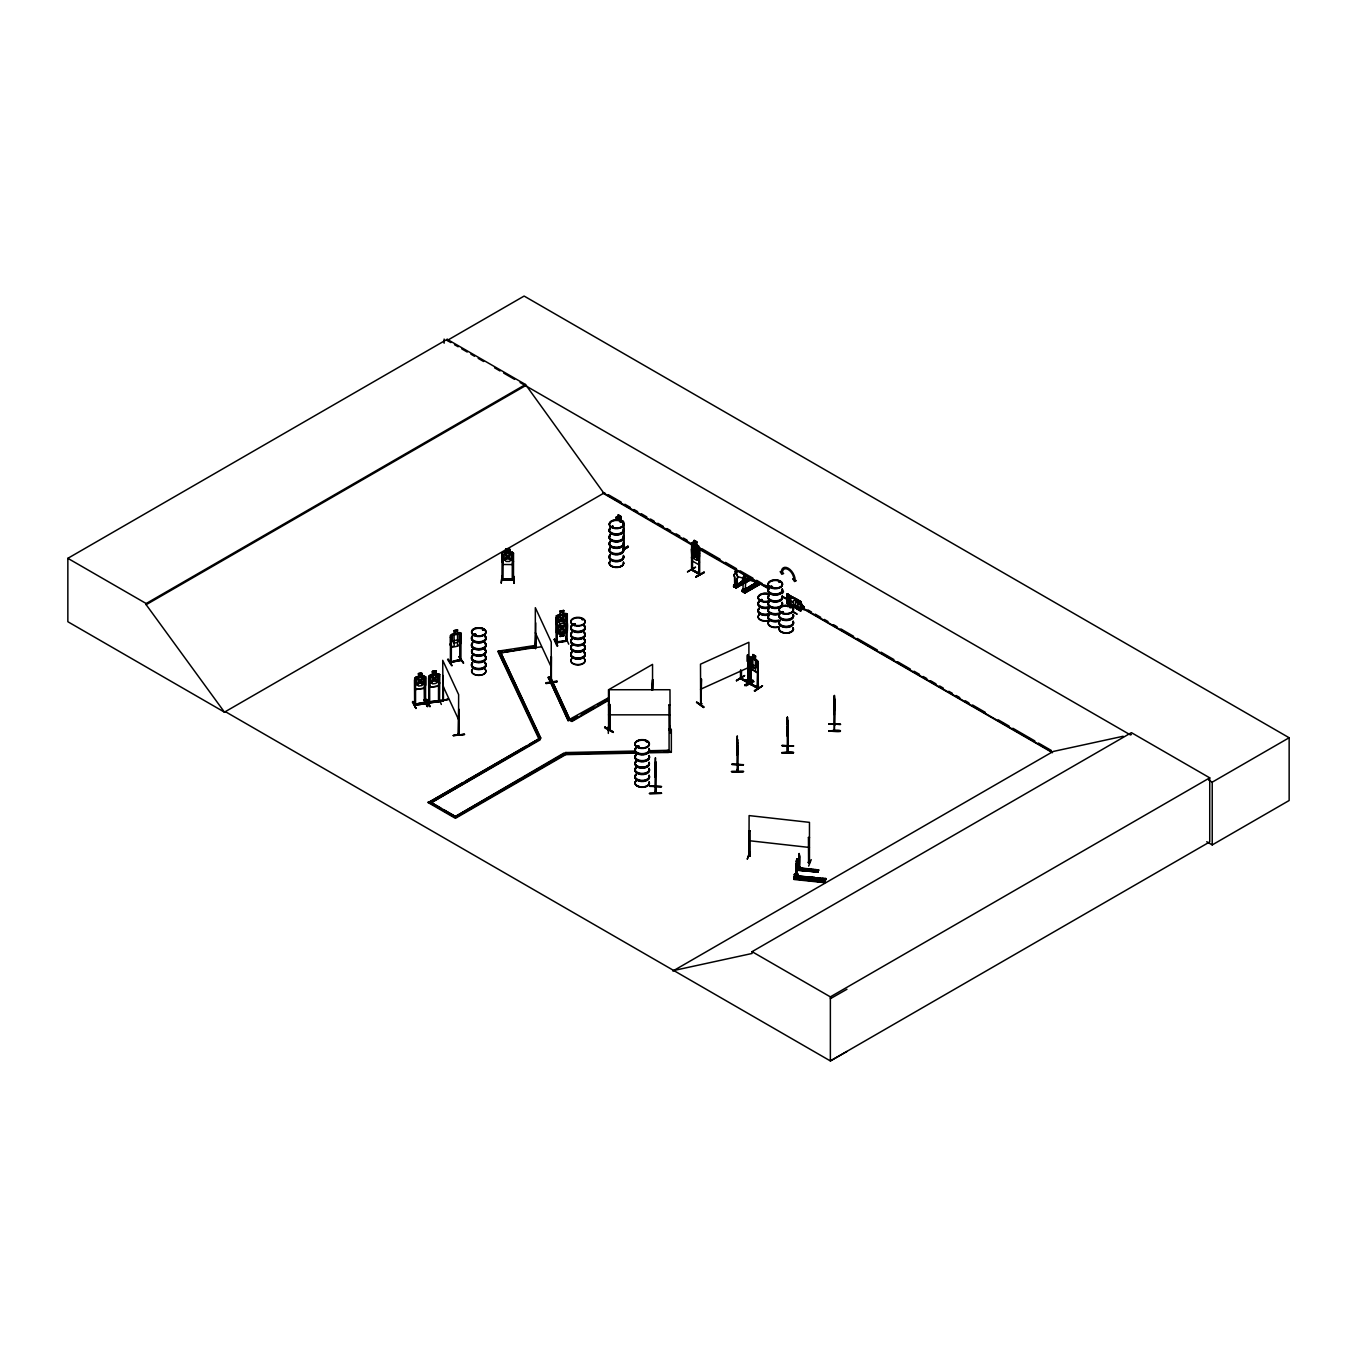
<?xml version="1.0" encoding="UTF-8"?>
<svg xmlns="http://www.w3.org/2000/svg" width="1357" height="1357" viewBox="0 0 1357 1357"><rect width="100%" height="100%" fill="white"/><g stroke="black" fill="none" stroke-linecap="round" stroke-linejoin="round"><path stroke-width="1.5" d="M655.261 772.642L655.414 771.319M655.278 770.047L655.719 767.502L655.702 793.268C656.5 773.575 654.753 798.713 655.329 791.623M737.258 750.777L737.207 749.064M737.258 748.199L737.292 745.943M787.365 732.017L787.314 730.303M795.083 873.942L798.204 874.264L795.524 874.773M797.679 868.955L797.882 866.445L800.206 866.869L797.679 867.123L797.475 870.074M649.732 793.574C685.794 792.793 625.068 793.828 661.266 793.319M655.363 768.028L655.21 776.899L655.363 763.007M731.728 771.709C767.689 771.166 707.353 771.455 743.246 771.777M737.479 739.718L737.462 740.176M781.836 752.948C792.895 749.675 801.597 754.56 781.836 752.592M787.433 726.08L787.433 736.274L787.823 726.877L787.348 729.218M787.365 719.464L787.518 720.194M787.518 730.694L787.586 727.403M793.37 753.05L781.836 752.626M828.788 731.355C841.662 727.997 846.836 733.272 828.788 730.897M834.385 704.47L834.25 714.664L834.419 700.772L834.351 704.046M840.305 731.44L828.788 731.016M655.431 767.044L655.414 771.556M655.448 766.111L655.482 762.023M737.411 745.18L737.377 750.184M737.445 744.264L737.258 739.429M787.569 731.152L787.535 726.419M834.487 704.792L834.318 710.322L834.267 708.676M834.504 703.876L834.521 699.669M655.329 766.705L655.21 776.899M737.309 744.84L737.309 755.052L737.224 741.176M737.394 749.59L737.258 750.54L737.394 749.709M787.569 721.398C787.416 724.299 787.433 723.247 787.314 724.536M737.309 742.567L737.173 744.433L737.292 735.884L737.292 771.421L737.987 765.365M797.034 862.984C794.184 906.595 799.985 846.208 796.067 861.627M798.747 867.106L798.069 866.886M799.578 857.302C798.747 883.882 800.732 853.299 798.951 854.452M787.365 731.779L787.501 730.812M834.318 710.152L834.453 709.202M655.499 768.367L655.448 767.265M737.479 746.503L737.428 745.4M787.535 726.64C787.637 732.475 787.535 720.601 787.501 724.519M655.21 764.5L655.431 757.732L655.312 793.268M655.719 767.502L655.414 764.195L655.448 765.84M655.889 761.582L655.465 787.348M731.915 764.313L743.432 764.822L731.915 764.195M737.75 769.86L737.699 771.421L737.309 769.758M737.716 745.638L737.699 771.421L737.937 764.907M787.569 745.824L788.044 745.095L788.01 746.655L787.399 717.107L787.433 723.807M787.993 720.957L787.806 752.66L787.586 745.994M787.416 752.575L787.484 746.062M794.863 875.163L794.32 874.451L794.405 877.385M795.015 874.434L794.998 874.281M795.88 863.595L796.118 865.257M798.798 858.303L799.273 853.655M834.385 702.18L834.351 695.496L834.351 731.033L834.945 699.347M834.301 707.591L834.776 705.267L834.521 709.524M834.47 698.753L834.419 697.685M834.521 706.81L834.538 705.844M502.005 576.08L501.225 583.239L501.971 576.504M502.09 554.708L503.142 554.708L503.006 580.118L503.023 578.828L501.971 580.033L502.158 553.062L503.362 551.96L502.158 553.062M502.158 561.408L503.328 564.495L512.2 564.58L513.506 561.459M503.243 579.134L512.471 578.93L512.454 580.168M503.328 564.495L502.277 561.323M505.94 551.994C503.057 547.414 512.59 547.499 509.723 552.028M512.251 579.88L512.335 554.809L513.37 555.047M502.09 580.033L513.489 580.151L513.506 553.164L512.166 552.062L503.362 552.045M513.608 576.182L514.032 583.374L513.675 576.233M834.521 706.81L834.487 705.012M701.654 703.401C699.466 705.962 702.587 702.231 700.5 703.638M745.129 591.143L745.621 583.239A2.561 1.476 60 0 0 745.247 579.727M794.727 873.637L794.676 877.402L794.914 874.4M796.118 863.629L796.966 858.744M797.153 861.983L797.153 858.845M798.883 858.981L799.052 869.04L798.951 858.319M813.895 878.471L812.385 879.251M457.53 634.33L454.154 634.923M461.143 633.397L459.802 632.616L461.21 633.397L461.21 641.81L459.989 645.016L457.546 645.542L457.546 629.902L454.001 630.649L454.171 646.254L451.593 646.814C449.896 638.367 446.86 651.411 459.921 645.033L461.109 641.624M788.247 594.994L787.009 594.79L800.851 602.321L787.416 593.908M787.094 594.943L800.851 602.321M788.213 603.543L787.416 602.271M788.095 606.63L788.213 602.559L787.806 603.628M735.087 571.331L734.934 573.909A2.561 1.476 60 0 0 734.561 576.979L734.663 585.257L735.918 584.986L734.697 585.427L735.867 585.104M735.24 585.325L734.68 576.912A2.561 1.476 60 0 1 735.053 573.841L734.934 573.909M735.867 584.867C735.155 585.121 734.866 583.646 735.426 586.953M743.432 576.42L743.314 578.744L743.89 575.775M743.025 590.041L744.162 589.99M744.179 589.532L743.076 590.261L743.059 581.746A2.561 1.476 60 0 1 743.432 578.676M756.409 582.696L759.53 584.511L744.806 593.009L759.564 584.494L756.629 582.357L742.279 591.567L757.359 583.239L742.042 591.415L741.906 589.973L743.399 589.108L743.806 591.805L744.213 589.803M794.252 878.369L793.964 879.472L824.717 882.661M797.39 870.346L797.577 869.498L797.39 870.329L818.118 871.771L797.492 869.532M816.371 870.499L797.916 868.582L798.12 867.734L818.424 870.753L818.593 869.684L817.915 871.873M824.683 882.712L825.785 878.488L822.664 878.166L821.63 881.439L824.819 882.304L794.049 878.844L794.133 876.961L825.514 880.031L796.847 876.995M825.497 880.082L825.785 878.488M787.043 594.112L800.851 601.473M787.043 602.491L792.42 605.069M794.133 878.267L825.056 881.575L794.201 878.776M473.881 634.805L475.137 634.703M475.917 634.957L475.917 634.313M483.313 629.682L482.838 630.343M573.943 624.322C576.759 623.525 571.399 623.44 573.807 624.559M581.644 619.369L582.34 619.776M582.645 619.301L582.696 619.623M620.064 522.089L620.42 521.648M637.586 746.995L638.384 745.773L639.164 746.995M638.876 746.825L638.044 746.893M646.509 742.058L646.831 741.55M646.271 741.38L646.712 741.499M742.941 582.153L742.941 581.271M761.684 599.455L761.158 600.506M770.386 586.801L771.319 586.105L770.522 587.123M771.319 587.191C769.962 587.462 773.337 585.359 772.286 587.242M772.489 586.852L770.895 586.292M779.987 581.899L779.088 582.407M779.088 581.899L779.698 581.797M783.243 612.702L782.633 611.549M790.995 607.665L789.944 607.783L790.639 607.105M460.939 660.096L450.253 662.403L451.338 661.249M460.125 660.554L459.853 635.229L460.837 635.008M834.419 723.603L834.979 724.977M834.419 724.519L834.538 723.535M734.476 584.731L736.868 586.241L737.122 578.455A2.561 1.476 60 0 0 736.749 574.944L736.868 574.876A2.561 1.476 60 0 1 737.241 578.387L736.868 586.241L735.172 584.884M613.211 731.779C587.615 717.124 630.734 742.194 604.611 727.793M613.177 732.203L605.001 727.115M794.133 876.961L797.238 877.284L797.17 879.183L798.12 875.825M794.998 873.671L794.286 874.603M797.492 868.667L799.561 868.887L799.51 870.142L800.155 867.92M817.966 872.229L797.424 870.074L798.069 867.7L818.593 869.905M798.883 869.023L799.51 867.598M811.571 876.978C807.194 881.558 816.117 882.508 814.692 877.317L811.571 877.317M817.457 877.606C813.08 882.186 822.003 883.136 820.578 877.945L817.457 877.945M808.399 862.865C811.825 861.491 806.109 862.289 809.467 863.001L809.467 822.359L749.098 815.591L748.996 856.233L749.098 830.84L750.116 830.959L750.167 856.301L748.928 856.199M750.116 830.959L749.03 831.078M749.946 852.264L747.249 859.252L749.386 852.654M750.167 856.301L750.167 855.385M750.167 855.656L749.064 854.978M808.433 837.506L809.467 837.625L808.433 837.506L808.585 862.56M809.501 862.051L808.246 862.17M808.636 866.071L811.232 859.643M703.605 707.523L696.446 702.248L703.655 707.438M704.046 706.844L696.82 702.061M442.925 700.382L443.4 700.212M442.687 700.619L443.451 701.247L443.383 686.167M443.094 675.515L443.027 701.332L442.721 660.316L458.632 694.614L458.564 735.019L458.276 733.442L459.039 733.916M535.455 648.561L535.998 633.532M699.567 555.81L698.651 558.473L692.358 554.843L692.477 542.359C696.073 546.498 693.41 535.404 694.309 543.614L692.969 543.869L692.969 549.636L694.309 552.876L696.803 554.318L698.143 552.621L698.143 546.854L696.803 545.056L696.972 541.867L694.207 540.374M747.605 667.186L748.504 664.489L747.673 667.101M434.206 678.127L437.344 674.938L435.003 678.721L437.412 682.011L434.257 679.501L431.102 682.995L433.494 678.941L431.204 675.769L434.393 678.008M557.676 621.285L556.421 624.559L557.727 621.302L566.225 619.912L567.226 622.846M436.089 673.92L436.089 670.816L432.442 671.393L432.476 674.548L428.812 676.21L429.948 687.388L438.515 686.065L439.77 682.808M565.937 625.56L567.311 622.456L567.277 614.093L567.073 641.183L567.175 639.944M567.277 622.388L566.056 625.73L557.456 626.985L556.319 624.084L556.319 615.807L565.971 613.381L567.192 614.229M655.261 791.759L655.77 793.133M737.733 770.42L737.207 771.37M424.317 702.926L414.428 704.147L415.649 704.249M439.736 700.517L428.49 702.01L429.728 701.823M428.49 702.926L439.736 701.433M438.667 701.62C437.599 701.586 440.024 699.008 439.363 701.179M556.031 642.59L567.175 640.86M447.589 659.519L451.644 665.727M448.115 658.942L452.22 665.642M687.49 572.009L695.259 567.175M412.358 702.078L415.971 708.439L412.986 701.484M426.437 699.907C436.649 720.821 420.348 685.149 429.881 706.217M554.572 638.96L557.574 645.915L554.504 639.418M556.964 645.983L554.029 639.503M736.427 680.722L744.535 675.599M754.153 681.536L746.113 685.879M621.93 521.444L621.133 520.681M741.058 678.11L741.312 679.077L741.516 670.494M740.379 678.602L748.606 683.233L748.589 656.262L747.978 683.063L748.08 657.908L749.132 657.721L749.251 682.825M741.601 677.991L740.685 677.482M748.233 681.689L748.606 682.317M740.685 678.398L748.894 683.08L748.894 642.285L700.5 664.184L700.653 704.775L701.501 704.419M750.031 684.115L758.156 688.745M757.46 687.473C764.127 689.729 738.496 677.822 758.122 687.88M750.285 657.28L750.319 683.945L758.427 688.576L757.698 663.047L757.41 688.423L757.698 669.323M608.241 726.792L608.326 733.408M691.51 569.957L699.652 574.571L699.652 547.583L696.972 544.954M692.155 569.431L692.409 570.381L692.596 557.625M699.652 547.583L698.719 574.096L699.16 573.01L699.941 574.418L691.578 569.923L692.562 570.11M699.941 573.502L692.409 569.736L698.736 573.4M813.878 878.658L811.554 878.946M451.27 662.453L451.27 661.538M459.853 635.229L459.887 660.571L460.939 659.18M787.094 603.305L800.851 610.701L787.009 603.17L787.094 593.993M743.907 589.752L743.399 589.108M507.789 555.946L510.995 553.147L508.604 556.675L511.097 560.356L507.84 557.32L504.567 560.288L507.043 556.624L504.668 553.079L507.84 555.759M611.753 526.94C614.755 528.738 612.736 524.073 611.685 527.059M638.197 745.841L637.79 746.74M761.701 599.607L760.429 599.981L761.989 599.879M781.768 611.719L781.666 612.702L783.193 612.567M799.171 853.485L799.714 856.827M415.395 704.894C420.263 700.874 436.564 702.943 414.631 705.046M424.436 703.554L424.436 678.449L425.436 678.296M425.606 702.756L425.606 703.672L414.631 705.318L414.699 678.33L418.482 676.736L418.363 673.564C423.91 671.478 420.704 677.109 425.708 676.685L425.708 684.98L424.453 688.253L415.836 689.509L414.733 686.676M425.606 703.672L425.538 676.668M429.694 703.011L429.626 677.652L428.608 677.805L428.863 703.18L428.608 702.231M439.6 701.484L428.846 703.147M557.269 642.641L557.15 617.299L556.149 617.469L556.133 642.811L566.039 640.623L556.183 641.929M567.141 640.216L566.293 641.267M567.141 641.132L556.387 642.811M450.388 637.502L451.372 637.298L451.304 662.487L450.422 662.674L450.439 635.602L454.171 633.804M450.609 643.913L450.558 635.619L451.61 634.33L459.955 632.684M804.107 606.8L804.107 609.887L801.258 608.241L800.376 609.276L795.372 606.392L793.234 603.611L793.234 600.727L795.372 600.422L804.107 606.8L801.342 605.307M557.761 621.387C568.515 616.519 567.786 622.252 567.345 631.09L563.715 632.769L565.377 631.293L565.377 625.526L563.545 623.355L560.153 623.898L558.338 626.663L558.338 632.43L560.153 633.176L560.068 636.45L563.715 635.856L563.681 632.701L563.715 635.856M567.345 631.09L566.191 632.379L557.676 633.668L556.387 632.786L556.506 624.491M428.931 676.244L430.033 675.023L438.43 673.734L439.77 674.514L439.532 701.535M556.353 615.874L560.102 614.212L559.983 611.04L563.63 610.48L563.545 613.754L565.36 614.5L565.36 620.268L563.545 623.033L560.136 623.558L558.304 621.37L558.304 615.603L560.136 614.28M608.411 729.455L610.175 729.506L609.276 730.032M789.469 606.681L789.316 597.623L788.4 597.114L788.739 599.268L789.638 598.742L788.79 598.064M512.217 578.998L513.506 578.998M743.042 589.939L746.113 591.771L745.909 590.566L744.416 592.297L742.109 590.973L743.619 589.243M610.039 729.642L610.09 714.528M535.303 648.103L535.727 634.957M550.976 680.841L551.281 682.401L551.247 641.963L535.337 607.682L535.303 647.967M454.154 633.889L452.39 635.297L452.39 641.064L454.154 643.15L457.479 642.455L459.243 639.605L459.243 633.838L457.546 632.99M620.607 521.58L620.692 522.191M473.983 634.313L475.51 634.075M483.211 630.123L482.498 630.055M573.18 623.881L573.943 624.525M762.295 600.608L761.854 599.489M638.977 746.028L638.18 746.655M782.26 591.347L783.515 591.737L782.26 593.637M615.705 517.679L616.604 517.051M418.516 676.804L416.684 678.127L416.684 683.894L418.516 686.082L421.925 685.539L423.757 682.792L423.757 677.024L421.925 676.278L421.891 673.123L418.482 673.649M608.377 729.184L609.666 729.676M608.377 730.1L609.666 730.32L609.53 704.995L608.496 704.995L609.53 704.995M608.496 730.1L609.53 729.981M609.497 729.438L608.615 729.455M669.866 730.032L668.831 730.1L670.121 730.32L669.985 689.729L608.496 689.729L608.615 730.405L608.615 729.116M749.081 681.977L741.312 678.432L747.978 681.893M513.489 579.235L501.971 579.117M733.73 586.597L748.25 577.522L746.74 578.591M733.492 586.343L734.222 586.919L748.776 578.031L734.256 586.903M735.545 587.666L751.184 579.66L748.063 577.912M735.715 587.496L737.733 585.851L736.037 587.462L733.73 586.139M735.511 587.615L750.964 579.286L748.25 577.522M741.889 591.075L744.84 593.009M759.208 584.307L744.247 592.67L758.817 583.832M694.072 549.551L692.901 549.924L692.901 555.692L694.241 558.931L696.769 560.356L698.126 558.643L698.126 552.876L696.769 551.078C699.042 547.668 691.714 543.784 694.156 549.704M698.516 552.078L699.567 553.656M699.483 562.002L698.55 564.546L692.206 560.95L691.358 549.127L692.307 548.465L698.567 552.095M692.206 560.95L691.459 557.354M787.654 595.265L788.213 594.196L787.942 602.423M788.213 594.366L788.01 606.681M789.248 595.57L789.248 597.012C792.064 600.829 791.487 594.264 791.284 598.166M789.248 597.012L791.504 598.03M787.84 598.488L788.739 598.997L789.316 597.623M800.562 610.871L800.851 609.853L800.851 610.701M609.429 730.032L610.09 704.453M651.818 690.119L652.547 679.62L652.836 689.865M652.106 690.289L652.836 679.772M747.792 657.653L748.81 657.924L747.792 657.653L748.114 682.605M750.862 659.485L750.116 659.061L750.947 684.64L750.031 683.199L750.828 683.724M758.427 663.471L757.41 663.217M736.495 680.841L744.603 675.582L736.495 680.315M744.739 685.031L752.813 680.281L744.705 685.522L753.254 681.027L752.796 680.264M750.862 684.59L751.133 667.678M754.407 691.035L762.464 685.862L754.763 691.273M754.373 690.594L762.481 685.896M225.466 711.696L224.584 712.221L67.85 621.727L67.85 558.321L447.199 339.301L525.515 384.506L603.831 493.134L693.495 544.903M447.199 339.301L447.199 340.471L524.124 296.063L1289.15 737.75L1289.15 800.511L1212.225 844.919L1206.729 841.73M67.85 558.321L146.166 603.526L525.515 384.506M846.972 1051.471L830.365 1060.937L225.364 711.645L224.465 712.154L146.166 604.696L525.515 385.676M224.465 712.154L604.713 492.625M622.218 521.427L620.878 519.629L620.963 516.491L618.3 514.948L620.963 516.491L621.048 519.527M615.705 517.543L616.553 516.932L623.728 522.157L623.474 549.11M622.693 520.579L623.643 522.208M623.626 523.955A7.158 4.139 0 0 0 612.872 520.376A7.158 4.139 0 0 0 612.872 527.534A7.158 4.139 0 0 0 623.626 523.955L624.016 548.991L623.185 548.516M623.05 549.025L627.986 546.226L623.05 549.534M623.117 549.093L628.003 546.277M623.474 549.721L628.393 546.922L623.508 549.806M692.392 542.41L698.702 545.955M691.866 544.649L692.409 570.381M692.324 545.243L602.627 492.964M698.872 574.181L699.109 548.839M698.736 574.045L699.109 561.391M703.944 572.094L695.717 576.844L704.317 572.4M696.175 577.098L704.317 572.349L695.717 576.844M745.214 577.166L744.467 576.131M736.461 588.175L733.526 586.224L735.019 584.273M735.24 584.392L733.526 585.138M741.431 581.661L742.924 580.796M744.264 580.033L745.756 578.947L748.47 580.745L745.756 578.947M733.662 586.58L748.453 578.099M735.867 587.835L750.964 579.083M736.037 587.954L750.998 579.439M756.629 582.357L741.685 591.211L756.646 582.713M744.416 591.431L746.113 590.685M759.343 583.917L744.45 592.822L744.62 591.55M635.008 753.118L565.699 754.645L455.409 818.322L428.218 802.632L540.68 737.835L529.451 744.179M608.157 700.568L571.925 721.5L570.33 720.584L550.45 676.922L548.279 677.262L568.176 720.126L608.377 697.82M428.218 802.632L462.415 782.887M466.045 780.784L525.837 746.265M548.279 677.262L568.176 720.906L577.59 716.394M581.203 714.308L593.891 706.98M597.521 704.894L608.377 698.618M540.103 739.073L431.39 802.632L540.103 739.87L498.155 651.173L535.269 645.44L535.845 646.678L498.731 653.209L535.845 647.476L535.269 646.22M570.33 719.787L571.925 720.703L608.157 699.788M801.342 608.394L800.409 610.938L790.537 604.221L790.503 596.843L793.319 597.589M790.554 604.204L790.486 596.792M793.234 597.64L800.477 601.626M801.342 610.396C804.565 602.44 797.221 598.42 790.656 596.893M801.342 610.26L800.376 610.82L793.234 606.698M635.008 752.338L565.699 753.847L564.105 752.931L455.409 816.49L520.63 778.833M524.243 776.73L564.105 753.729L565.699 753.847L455.409 817.525L428.218 801.834M752.864 654.549L755.544 656.093L752.864 654.549L752.847 670.205M750.167 684.233L751.049 656.584L758.224 661.809L758.241 688.796L757.664 687.185M750.099 665.524L750.913 669.086L757.206 672.699L758.173 670.307M758.224 661.809L757.189 660.231M750.93 669.086L750.285 665.507M672.868 971.035L1053.117 751.49L1123.172 736.257M673.75 970.509L752.066 953.479L752.066 951.664L1131.416 732.644L1209.732 777.849L1209.732 841.917L830.365 1060.937L830.365 996.869L1209.732 777.849M1131.416 734.459L1130.534 734.985L520.053 382.521M1208.595 780.054L1212.225 782.158L1289.15 737.75M830.365 998.701L846.972 989.236M809.332 869.311L810.299 870.295L809.756 869.396M749.132 855.012L750.234 856.08L748.979 855.945M809.366 863.018L809.349 861.763M701.315 679.077L700.907 704.741L701.569 679.246L700.755 679.62M746.028 679.857L753.203 685.064L745.655 679.959M701.535 703.537L700.399 703.672M748.318 683.199L749.132 682.825L748.385 683.25M700.5 689.288L748.894 667.39M609.429 729.116L610.175 728.59L609.276 729.116M475.679 634.957L474.051 634.839M573.638 624.61L574.537 623.711M744.145 581.966L743.11 582.051M772.235 587.123L770.589 586.987M762.244 600.472L760.768 600.472M637.62 746.333L638.587 746.859M701.264 704.164L701.654 703.655M735.206 571.06L736.749 572.026L736.749 574.944M809.332 869.481L810.519 869.43L809.671 870.193M424.453 702.621L425.453 702.79M788.909 599.166L788.654 606.206M613.042 526.821L612.295 526.77M474.56 634.143L475.442 634.364M751.49 586.207L752.524 586.292M752.338 586.886L751.184 586.716M782.633 612.635L783.04 611.736M459.548 656.907L463.636 663.183L459.005 656.567M460.973 660.333C427.659 667.423 482.329 653.497 451.338 662.165M457.597 629.97L454.001 630.649M457.428 633.125L459.955 632.566M454.154 640.691L457.479 639.978M617.045 518.442L618.385 518.187L618.385 514.897M752.864 657.84L751.524 658.094L751.524 663.861L752.864 667.118L755.357 668.543L756.697 666.847L756.697 661.08L755.493 659.383M557.71 633.736L560.068 633.363M563.681 635.788L560.068 636.45M535.727 622.863L535.608 648.612M529.909 648.29L541.036 646.882M551.112 682.283L551.366 656.584L551.366 681.689M545.938 682.775L557.048 681.044M545.938 683.216L557.065 681.451M437.141 701.111L448.438 699.177L437.31 701.467M437.276 701.315L448.421 699.534M458.276 734.476L458.734 709.236L458.717 734.273M453.306 735.375L464.586 734.493L453.323 735.46M560 611.108L563.664 610.548M566.039 641.284L566.056 615.925L567.056 615.773M557.54 626.866L565.971 625.628M567.056 639.961L566.208 640.368M498.155 651.173L502.277 651.326M506.398 650.682L510.52 650.054M514.642 649.409L518.764 648.782M522.903 648.137L529.077 647.17M568.719 644.185L565.733 637.23M432.442 671.393L436.004 671.02M436.089 670.816L436.004 674.107L439.77 674.514M415.954 677.211L424.368 675.905M414.767 705.335L414.53 679.993L415.547 679.823L415.547 704.928M438.498 701.62L438.515 676.278L439.515 676.125M415.921 689.39L424.368 688.152M548.279 678.042L550.45 676.922M424.266 700.195L427.726 706.624L424.181 699.754M438.82 698.007L441.33 704.453M460.786 659.18L460.786 660.096M460.04 660.605L459.938 659.672M609.412 730.354L608.615 730.354M668.95 730.1L670.07 729.15L668.831 729.676M669.866 729.455L668.831 729.421M513.251 580.185L513.268 578.93M796.966 614.263L793.302 611.871M612.652 525.973L612.652 527.228M573.943 623.66L575.114 623.881M557.015 642.37L557.235 641.454M429.474 702.705L429.474 701.79L438.396 700.738M424.69 703.825L424.436 678.449M740.905 678.466L740.769 670.07M691.866 569.753L691.866 557.201M569.804 753.254L565.615 752.558L634.923 751.049M649.63 750.726L668.543 750.302L668.628 752.389L649.715 752.796M603.424 752.524L632.837 751.88M664.336 751.184L668.543 750.302M649.715 752.015L668.628 752.389M668.95 704.995L669.985 705.216L668.95 704.995L669.069 730.371M670.07 726.877L670.748 730.202M608.496 714.834L669.985 714.834M669.086 730.134L671.342 730.134M669.086 751.541L671.342 751.541M506.059 549.076L509.587 549.11M502.09 579.812L513.506 579.914M514.032 583.357L513.76 576.64M828.974 724.146L840.509 724.265M782.022 745.773L793.557 745.892M737.173 752.728L737.19 755.052M731.915 764.534L743.449 764.653M737.462 765.433L737.869 739.735M655.177 774.576L655.329 776.899M649.935 786.382L661.453 786.517M668.984 729.438L671.342 729.354L671.342 752.321L669.086 752.321L669.069 729.116M783.142 612.261L781.971 612.211M695.598 567.294L687.558 571.619M795.948 865.766L796.44 877.742M818.559 870.278L798.018 868.31L798.069 866.461M797.441 869.922L818.017 872.042M795.049 875.791L825.853 878.929L794.998 875.502L794.099 879.065M794.863 876.198L825.718 879.387L796.898 876.639M749.098 840.695L809.467 847.463M463.059 662.793L459.09 656.975M670.154 726.402L670.205 733.034M670.171 726.792L670.273 730.151M812.063 879.455L811.893 878.183L813.827 878.539M436.004 674.107L437.819 674.853L437.819 680.62L436.004 683.368L432.595 683.894L430.763 681.706L430.763 675.939L432.595 674.633L432.476 671.461M782.056 612.533L782.938 611.973M834.945 723.535L834.996 724.519M834.487 725.028L834.47 695.496M694.156 546.617L696.684 548.041M788.163 597.233L789.079 597.759M789.537 598.776L788.4 597.114M788.163 598.284L789.079 598.81M787.094 602.271L800.562 610.005M792.369 611.278L796.898 613.873M447.199 340.471L450.846 342.575M454.493 344.678L458.14 346.781M461.77 348.885L467.232 352.04M470.879 354.143L474.526 356.246M478.173 358.35L483.635 361.505M494.559 367.815L500.021 370.97M503.668 373.073L514.591 379.366M694.309 540.527L696.803 541.969M608.377 494.728L621.184 502.124M624.848 504.244L630.343 507.416M633.99 509.52L637.654 511.64M641.318 513.743L646.814 516.915M650.478 519.036L654.125 521.156M657.789 523.259L663.285 526.431M666.949 528.552L670.595 530.655M676.091 533.827L679.755 535.947M683.419 538.05L687.066 540.171M701.722 548.618L720.024 559.186M725.503 562.358L736.495 568.702M740.142 570.805L752.965 578.201M756.612 580.321L762.108 583.493M765.772 585.596L769.436 587.717M807.873 609.904L811.52 612.024M815.184 614.127L820.68 617.299M824.344 619.42L827.991 621.523M833.486 624.695L837.15 626.815M840.814 628.919L853.621 636.314M857.285 638.435L877.419 650.054M881.066 652.174L893.89 659.57M897.537 661.673L910.36 669.086M914.007 671.189L919.503 674.361M923.167 676.481L926.831 678.585M930.495 680.705L935.974 683.877M939.638 685.98L943.302 688.101M948.78 691.273L952.444 693.376M956.108 695.496L959.772 697.6M965.268 700.772L968.915 702.892M972.579 704.995L985.386 712.408M998.209 719.804L1009.184 726.131M1012.848 728.251L1034.814 740.922M1038.461 743.042L1051.285 750.438M698.991 548.075L768.537 588.226M783.176 596.69L792.335 601.965M803.31 608.309L1052.218 752.015M767.892 588.378L698.821 548.991M782.582 596.859L786.246 598.98M804.616 609.581L1052.489 752.694M746.74 578.37L749.471 579.948M744.264 579.812L746.978 581.39M741.431 581.441L744.145 583.018M692.528 554.725L698.668 558.287M735.731 585.121L734.595 584.646L734.476 586.563M744.111 589.956L742.974 589.481L742.974 591.313M620.878 520.664L617.554 518.917M752.864 658.874L755.408 660.469M752.864 664.642L755.357 666.083M752.066 951.664L830.365 996.869M431.628 802.75L440.686 807.992M444.299 810.078L455.172 816.354M567.311 614.161L563.511 613.686L563.63 610.48M752.66 586.394L751.083 586.767M512.115 552.163L513.506 553.232M740.532 678.687L740.498 670.239M623.881 548.873L623.355 548.516A7.175 4.139 0 0 1 615.518 553.605A7.175 4.139 0 0 1 610.243 547.431M752.881 680.739L744.806 685.522M458.836 734.391L458.734 709.236M574.74 623.694L574.706 624.763L573.112 624.101M736.291 571.518L736.715 572.4M800.359 601.762L801.258 603.203M427.184 706.573L424.113 699.754M554.521 639.368L557.574 645.915M535.337 632.786L551.247 667.067M551.315 679.569L570.33 720.584M540.68 737.835L500.886 652.887M501.785 654.786L540.68 738.615M498.155 651.971L538.525 738.157M442.721 685.421L458.632 719.719M438.515 686.065L429.999 687.202L428.897 684.386M415.87 677.041L414.699 678.33M412.901 701.535L415.971 708.439M813.895 878.725L812.181 877.826L811.401 879.031M796.288 866.088L795.864 864.494M787.297 752.507L787.399 717.107M464.45 734.103L453.323 735.799M557.201 681.825L546.091 683.589M565.615 752.558L565.699 754.645M655.21 770.929L655.244 772.303M796.067 866.071L796.203 877.708M737.377 743.28L737.394 742.347L737.479 746.367M834.233 712.255L834.385 714.664M787.281 733.866L787.433 736.274M1212.225 782.158L1212.225 844.919M816.524 869.684L815.828 871.652M815.133 869.532L814.437 871.499M813.047 869.311L812.368 871.279M811.215 869.125L810.519 871.092M809.128 868.904L808.433 870.872M801.444 603.153L801.444 605.256M800.562 601.643L800.562 602.491M800.206 866.869L800.206 867.954M798.204 874.264L798.204 875.893M797.865 600.218L797.848 609.497M788.739 598.997L788.824 606.206M787.365 593.823L787.365 603.051M757.851 584.782L755.12 583.442M758.037 661.86L758.037 670.104M755.357 586.224L752.643 584.867M755.544 656.093L755.391 671.664M752.524 587.852L749.81 586.495M747.079 655.533L747.079 661.3M745.909 590.566L745.909 591.431L742.856 589.566L742.856 591.398M745.247 577.454L745.129 579.795M741.227 670.663L741.312 679.077M737.529 585.732L737.733 586.936M692.596 545.073L692.596 549.263M691.629 542.97L691.578 570.008M652.547 689.695L652.547 664.37L609.072 689.475L608.988 729.879L609.802 714.376M618.47 515.049L618.47 518.137M509.587 549.042L509.587 552.197L511.487 553.249L511.487 559.016L509.587 561.476L506.059 561.442L504.176 558.948L504.176 553.181L506.059 552.163L506.059 549.008M502.277 553.096L502.277 561.391M460.99 633.397L460.905 660.418M456.987 817.406L429.813 801.716M444.129 339.063L444.129 343.219M146.166 603.526L146.166 604.696M737.716 576.64A662.945 526.77 -82.3 0 1 769.521 586.903M782.344 596.402A7.294 4.207 0 0 1 774.355 601.677A7.294 4.207 0 0 1 768.995 595.401M782.26 596.826A7.192 4.156 0 0 1 774.372 602.016A7.192 4.156 0 0 1 769.08 595.825M782.209 602.237A7.141 4.122 0 0 1 774.372 607.393A7.141 4.122 0 0 1 769.114 601.253M782.243 602.627A7.175 4.139 0 0 1 774.372 607.8A7.175 4.139 0 0 1 769.097 601.626M782.26 602.898A7.209 4.156 0 0 1 774.372 608.089A7.209 4.156 0 0 1 769.063 601.897M782.344 589.481A7.294 4.207 0 0 1 774.355 594.739A7.294 4.207 0 0 1 768.995 588.463M782.26 595.672A7.192 4.156 0 0 1 774.372 600.863A7.192 4.156 0 0 1 769.08 594.671M782.26 589.905A7.192 4.156 0 0 1 774.372 595.095A7.192 4.156 0 0 1 769.08 588.904M782.344 596.045A7.294 4.207 0 0 1 774.355 601.321A7.294 4.207 0 0 1 768.995 595.045M782.344 589.125A7.294 4.207 0 0 1 774.355 594.383A7.294 4.207 0 0 1 768.995 588.107M782.243 588.734A7.175 4.139 0 0 1 774.372 593.925A7.175 4.139 0 0 1 769.097 587.734M778.952 620.895A7.294 4.207 0 0 1 770.148 620.217A7.294 4.207 0 0 1 768.995 615.145M778.901 621.235A7.175 4.139 0 0 1 770.233 620.573A7.175 4.139 0 0 1 769.097 615.569M778.884 626.629A7.141 4.122 0 0 1 770.25 625.967A7.141 4.122 0 0 1 769.114 620.997M782.226 603.288A7.158 4.139 0 0 1 774.372 608.445A7.158 4.139 0 0 1 769.097 602.287M778.901 627.053A7.209 4.156 0 0 1 770.216 626.391A7.209 4.156 0 0 1 769.063 621.37M778.952 613.958A7.294 4.207 0 0 1 770.148 613.296A7.294 4.207 0 0 1 768.995 608.207M778.901 620.064A7.175 4.139 0 0 1 770.233 619.42A7.175 4.139 0 0 1 769.097 614.416A7.294 4.207 0 0 1 760.157 613.839A7.294 4.207 0 0 1 759.004 608.75M778.901 614.314A7.192 4.156 0 0 1 770.216 613.652A7.192 4.156 0 0 1 769.08 608.648M778.952 620.539A7.294 4.207 0 0 1 770.148 619.861A7.294 4.207 0 0 1 768.995 614.789M778.952 613.601A7.294 4.207 0 0 1 770.148 612.94A7.294 4.207 0 0 1 768.995 607.851M778.901 613.143A7.175 4.139 0 0 1 770.233 612.482A7.175 4.139 0 0 1 769.097 607.478A7.294 4.207 0 0 1 760.157 606.901A7.294 4.207 0 0 1 759.004 601.83M768.91 600.947A7.175 4.139 0 0 1 758.139 597.351A7.175 4.139 0 0 1 768.91 593.755M768.91 614.84A7.175 4.139 0 0 1 760.242 614.178A7.175 4.139 0 0 1 759.106 609.191M768.893 620.234A7.141 4.122 0 0 1 760.259 619.589A7.141 4.122 0 0 1 759.123 614.602M768.893 601.524A7.141 4.122 0 0 1 758.173 597.945A7.141 4.122 0 0 1 768.893 594.383M768.91 620.658A7.209 4.156 0 0 1 760.225 619.996A7.209 4.156 0 0 1 759.072 614.975M768.91 601.202A7.209 4.156 0 0 1 758.105 597.606A7.209 4.156 0 0 1 768.91 594.01M768.91 613.686A7.192 4.156 0 0 1 760.225 613.025A7.192 4.156 0 0 1 759.089 608.021M768.91 607.919A7.192 4.156 0 0 1 760.225 607.258A7.192 4.156 0 0 1 759.089 602.254M768.961 614.144A7.294 4.207 0 0 1 760.157 613.466A7.294 4.207 0 0 1 759.004 608.394M768.961 607.224A7.294 4.207 0 0 1 760.157 606.545A7.294 4.207 0 0 1 759.004 601.473M768.91 606.749A7.175 4.139 0 0 1 760.242 606.104A7.175 4.139 0 0 1 759.106 601.1M793.302 621.862A7.294 4.207 0 0 1 785.313 627.121A7.294 4.207 0 0 1 779.953 620.844M793.167 627.697A7.141 4.122 0 0 1 786.263 632.888A7.141 4.122 0 0 1 779.359 627.697M793.302 614.925A7.294 4.207 0 0 1 785.313 620.2A7.294 4.207 0 0 1 779.953 613.924M793.302 621.506A7.294 4.207 0 0 1 785.313 626.764A7.294 4.207 0 0 1 779.953 620.488M793.302 614.568A7.294 4.207 0 0 1 785.313 619.844A7.294 4.207 0 0 1 779.953 613.568M793.2 615.349A7.175 4.139 0 0 1 786.263 620.573A7.175 4.139 0 0 1 779.325 615.349M793.2 614.195A7.175 4.139 0 0 1 786.263 619.403A7.175 4.139 0 0 1 779.325 614.195M793.2 622.286A7.175 4.139 0 0 1 786.263 627.494A7.175 4.139 0 0 1 779.325 622.286M793.217 621.116A7.192 4.156 0 0 1 786.263 626.34A7.192 4.156 0 0 1 779.308 621.116M793.217 627.85A7.209 4.156 0 0 1 786.263 633.091A7.209 4.156 0 0 1 779.308 627.85M793.183 628.087A7.158 4.139 0 0 1 786.263 633.295A7.158 4.139 0 0 1 779.342 628.087M649.24 756.137A7.294 4.207 0 0 1 641.233 761.413A7.294 4.207 0 0 1 635.873 755.137M649.138 756.561A7.192 4.156 0 0 1 641.25 761.752A7.192 4.156 0 0 1 635.958 755.561M649.358 763.058A7.158 4.139 0 0 1 640.334 767.044A7.158 4.139 0 0 1 635.992 760.989M649.155 762.142A7.209 4.156 0 0 1 641.25 767.333A7.209 4.156 0 0 1 635.958 761.124M649.24 749.217A7.294 4.207 0 0 1 641.233 754.475A7.294 4.207 0 0 1 635.873 748.199M649.138 755.408A7.192 4.156 0 0 1 641.25 760.598A7.192 4.156 0 0 1 635.958 754.407M649.138 749.641A7.192 4.156 0 0 1 641.25 754.831A7.192 4.156 0 0 1 635.958 748.64M649.24 755.781A7.294 4.207 0 0 1 641.233 761.056A7.294 4.207 0 0 1 635.873 754.78M649.24 748.86A7.294 4.207 0 0 1 641.233 754.119A7.294 4.207 0 0 1 635.873 747.843M649.138 748.47A7.192 4.156 0 0 1 641.25 753.661A7.192 4.156 0 0 1 635.958 747.47M649.24 775.882A7.294 4.207 0 0 1 641.233 781.157A7.294 4.207 0 0 1 635.873 774.881M649.155 762.634A7.209 4.156 0 0 1 641.25 767.825A7.209 4.156 0 0 1 635.958 761.633M649.138 776.306A7.192 4.156 0 0 1 641.25 781.496A7.192 4.156 0 0 1 635.958 775.305M649.358 782.802A7.158 4.139 0 0 1 640.334 786.789A7.158 4.139 0 0 1 635.992 780.733M649.358 764.093A7.158 4.139 0 0 1 640.334 768.079A7.158 4.139 0 0 1 635.992 762.023M649.155 781.886A7.209 4.156 0 0 1 641.25 787.077A7.209 4.156 0 0 1 635.958 780.869M649.155 782.107A7.209 4.156 0 0 1 641.25 787.314A7.209 4.156 0 0 1 635.958 781.106M649.24 768.961A7.294 4.207 0 0 1 641.233 774.219A7.294 4.207 0 0 1 635.873 767.943M649.138 775.152A7.192 4.156 0 0 1 641.25 780.343A7.192 4.156 0 0 1 635.958 774.152M649.138 769.385A7.192 4.156 0 0 1 641.25 774.576A7.192 4.156 0 0 1 635.958 768.384M649.24 775.525A7.294 4.207 0 0 1 641.233 780.801A7.294 4.207 0 0 1 635.873 774.525M649.24 768.605A7.294 4.207 0 0 1 641.233 773.863A7.294 4.207 0 0 1 635.873 767.587M649.138 768.215A7.192 4.156 0 0 1 641.25 773.405A7.192 4.156 0 0 1 635.958 767.214M584.273 632.803A7.294 4.207 0 0 1 577.963 639.113A7.294 4.207 0 0 1 571.653 632.803M584.188 633.227A7.192 4.156 0 0 1 577.963 639.452A7.192 4.156 0 0 1 571.738 633.227M584.172 638.638A7.158 4.139 0 0 1 577.963 644.829A7.158 4.139 0 0 1 571.755 638.638M584.188 639.096A7.192 4.156 0 0 1 577.963 645.338A7.192 4.156 0 0 1 571.738 639.096M584.273 625.865A7.294 4.207 0 0 1 577.963 632.192A7.294 4.207 0 0 1 571.653 625.865M584.188 632.074A7.192 4.156 0 0 1 577.963 638.299A7.192 4.156 0 0 1 571.738 632.074M584.188 626.306A7.192 4.156 0 0 1 577.963 632.532A7.192 4.156 0 0 1 571.738 626.306M584.273 632.447A7.294 4.207 0 0 1 577.963 638.757A7.294 4.207 0 0 1 571.653 632.447M584.273 625.509A7.294 4.207 0 0 1 577.963 631.836A7.294 4.207 0 0 1 571.653 625.509M584.188 625.136A7.192 4.156 0 0 1 577.963 631.361A7.192 4.156 0 0 1 571.738 625.136M584.273 652.547A7.294 4.207 0 0 1 577.963 658.857A7.294 4.207 0 0 1 571.653 652.547M584.188 652.971A7.192 4.156 0 0 1 577.963 659.197A7.192 4.156 0 0 1 571.738 652.971M584.172 658.382A7.158 4.139 0 0 1 577.963 664.574A7.158 4.139 0 0 1 571.755 658.382M584.172 639.656A7.158 4.139 0 0 1 577.963 645.864A7.158 4.139 0 0 1 571.755 639.656M584.188 658.756A7.192 4.156 0 0 1 577.963 664.981A7.192 4.156 0 0 1 571.738 658.756M584.205 639.3A7.209 4.156 0 0 1 577.963 645.542A7.209 4.156 0 0 1 571.721 639.3M584.273 645.61A7.294 4.207 0 0 1 577.963 651.937A7.294 4.207 0 0 1 571.653 645.61M584.188 651.818A7.192 4.156 0 0 1 577.963 658.043A7.192 4.156 0 0 1 571.738 651.818M584.188 646.051A7.192 4.156 0 0 1 577.963 652.276A7.192 4.156 0 0 1 571.738 646.051M584.273 652.191A7.294 4.207 0 0 1 577.963 658.501A7.294 4.207 0 0 1 571.653 652.191M584.273 645.254A7.294 4.207 0 0 1 577.963 651.581A7.294 4.207 0 0 1 571.653 645.254M584.188 644.88A7.192 4.156 0 0 1 577.963 651.106A7.192 4.156 0 0 1 571.738 644.88M623.508 536.354A7.294 4.207 0 0 1 615.501 541.613A7.294 4.207 0 0 1 610.141 535.337M623.389 536.761A7.175 4.139 0 0 1 615.518 541.952A7.175 4.139 0 0 1 610.243 535.778M623.609 543.258A7.141 4.122 0 0 1 614.602 547.244A7.141 4.122 0 0 1 610.26 541.189M623.423 542.342A7.209 4.156 0 0 1 615.518 547.533A7.209 4.156 0 0 1 610.209 541.341M623.423 542.834A7.209 4.156 0 0 1 615.518 548.041A7.209 4.156 0 0 1 610.209 541.833M623.508 529.417A7.294 4.207 0 0 1 615.501 534.692A7.294 4.207 0 0 1 610.141 528.416M623.406 535.608A7.192 4.156 0 0 1 615.518 540.798A7.192 4.156 0 0 1 610.226 534.607M623.406 529.841A7.192 4.156 0 0 1 615.518 535.031A7.192 4.156 0 0 1 610.226 528.84M623.508 535.998A7.294 4.207 0 0 1 615.501 541.256A7.294 4.207 0 0 1 610.141 534.98M623.508 529.06A7.294 4.207 0 0 1 615.501 534.336A7.294 4.207 0 0 1 610.141 528.06M623.389 528.687A7.175 4.139 0 0 1 615.518 533.861A7.175 4.139 0 0 1 610.243 527.686M623.508 556.099A7.294 4.207 0 0 1 615.501 561.357A7.294 4.207 0 0 1 610.141 555.081M623.389 556.506A7.175 4.139 0 0 1 615.518 561.696A7.175 4.139 0 0 1 610.243 555.522M623.423 562.069A7.209 4.156 0 0 1 615.518 567.277A7.209 4.156 0 0 1 610.209 561.069M623.626 544.276A7.175 4.139 0 0 1 614.602 548.279A7.175 4.139 0 0 1 610.243 542.206M623.626 562.985A7.158 4.139 0 0 1 614.602 566.972A7.158 4.139 0 0 1 610.26 560.916M623.406 562.29A7.192 4.156 0 0 1 615.518 567.48A7.192 4.156 0 0 1 610.226 561.289M623.508 549.161A7.294 4.207 0 0 1 615.501 554.436A7.294 4.207 0 0 1 610.141 548.16M623.406 555.352A7.192 4.156 0 0 1 615.518 560.543A7.192 4.156 0 0 1 610.226 554.351M623.389 549.585A7.175 4.139 0 0 1 615.518 554.776A7.175 4.139 0 0 1 610.243 548.584M623.508 555.742A7.294 4.207 0 0 1 615.501 561.001A7.294 4.207 0 0 1 610.141 554.725M623.508 548.805A7.294 4.207 0 0 1 615.501 554.08A7.294 4.207 0 0 1 610.141 547.787M485.077 643.235A7.294 4.207 0 0 1 478.767 649.545A7.294 4.207 0 0 1 472.457 643.235M484.992 643.659A7.192 4.156 0 0 1 478.767 649.901A7.192 4.156 0 0 1 472.541 643.659M484.958 649.07A7.158 4.139 0 0 1 478.767 655.278A7.158 4.139 0 0 1 472.558 649.07M485.009 649.223A7.209 4.156 0 0 1 478.767 655.465A7.209 4.156 0 0 1 472.524 649.223M484.958 649.477A7.158 4.139 0 0 1 478.767 655.685A7.158 4.139 0 0 1 472.558 649.477M485.077 636.314A7.294 4.207 0 0 1 478.767 642.624A7.294 4.207 0 0 1 472.457 636.314M484.975 642.506A7.175 4.139 0 0 1 478.767 648.731A7.175 4.139 0 0 1 472.541 642.506M484.975 636.738A7.175 4.139 0 0 1 478.767 642.964A7.175 4.139 0 0 1 472.541 636.738M485.077 642.879A7.294 4.207 0 0 1 478.767 649.189A7.294 4.207 0 0 1 472.457 642.879M485.077 635.958A7.294 4.207 0 0 1 478.767 642.268A7.294 4.207 0 0 1 472.457 635.958M484.975 635.585A7.175 4.139 0 0 1 478.767 641.793A7.175 4.139 0 0 1 472.541 635.585M485.077 662.979A7.294 4.207 0 0 1 478.767 669.289A7.294 4.207 0 0 1 472.457 662.979M484.992 663.403A7.192 4.156 0 0 1 478.767 669.646A7.192 4.156 0 0 1 472.541 663.403M485.009 668.967A7.209 4.156 0 0 1 478.767 675.209A7.209 4.156 0 0 1 472.524 668.967M484.958 650.105A7.158 4.139 0 0 1 478.767 656.296A7.158 4.139 0 0 1 472.558 650.105M484.958 669.222A7.158 4.139 0 0 1 478.767 675.43A7.158 4.139 0 0 1 472.558 669.222M485.077 656.059A7.294 4.207 0 0 1 478.767 662.369A7.294 4.207 0 0 1 472.457 656.059M484.975 662.25A7.175 4.139 0 0 1 478.767 668.475A7.175 4.139 0 0 1 472.541 662.25M484.975 656.483A7.175 4.139 0 0 1 478.767 662.708A7.175 4.139 0 0 1 472.541 656.483M485.077 662.623A7.294 4.207 0 0 1 478.767 668.933A7.294 4.207 0 0 1 472.457 662.623M485.077 655.702A7.294 4.207 0 0 1 478.767 662.012A7.294 4.207 0 0 1 472.457 655.702M484.975 655.329A7.175 4.139 0 0 1 478.767 661.538A7.175 4.139 0 0 1 472.541 655.329M737.343 746.163L737.462 749.912L737.479 746.163M655.21 764.415L655.312 766.281L655.21 764.415M649.935 786.161L661.453 786.67L649.935 786.161M782.039 745.536L793.557 746.045L782.022 745.417M828.991 723.926L840.509 724.434L828.974 723.807M698.007 553.724L695.683 549.5C694.53 553.656 691.68 550.416 695.106 548.482L693.444 543.987L695.632 548.092C696.616 544.004 699.805 547.499 696.226 549.144L698.007 553.724M697.752 559.898L695.395 555.675L693.987 557.778L693.02 557.218L694.818 554.674L693.139 550.196L695.361 554.267C696.345 550.179 699.567 553.656 695.937 555.318L697.752 559.898M423.367 684.064L422.197 684.352L420.195 681.672L417.023 685.166L419.415 681.112L417.125 677.94L420.127 680.315L423.231 676.99L420.924 680.909L423.367 684.064M558.745 625.272L561.153 628.545L558.847 632.464L561.951 629.139L564.936 631.48L562.663 628.325L565.038 624.254L561.883 627.765L558.745 625.272M564.987 621.54L563.817 621.828L561.798 619.148L558.643 622.642L561.018 618.588L558.745 615.416L561.747 617.791L564.851 614.467L562.544 618.385L564.987 621.54M615.942 519.222L616.672 519.646L615.942 519.222M783.515 573.451L781.836 574.333L780.19 571.568L781.327 572.213A9.686 5.649 59.6 0 1 788.23 568.227A9.686 5.649 59.6 0 1 795.151 580.05L796.288 580.694L794.524 581.525L792.742 578.693L793.896 579.337A8.091 4.716 59.6 0 0 788.129 569.465A8.091 4.716 59.6 0 0 782.361 572.79L783.515 573.451M456.885 630.734L454.748 632.226L456.885 630.734M563.545 625.831L560.153 626.374L560.153 632.141L563.545 631.599L563.545 625.831M562.951 634.262L560.763 634.618L560.763 635.653L562.951 635.297L562.951 634.262M562.934 611.278L560.746 611.617L560.746 612.652L562.934 612.312L562.934 611.278M563.545 614.789L560.136 615.315L560.136 621.082L563.545 620.556L563.545 614.789M421.315 673.801L419.126 674.141L419.126 675.175L421.315 674.836L421.315 673.801M435.393 671.63L433.205 671.969L433.205 672.987L435.393 672.648L435.393 671.63M421.925 677.313L418.516 677.838L418.516 683.606L421.925 683.08L421.925 677.313M436.004 675.141L432.595 675.667L432.595 681.435L436.004 680.892L436.004 675.141M508.96 549.619L506.687 549.602L506.687 550.637L508.96 550.654L508.96 549.619M509.587 553.232L506.059 553.198L506.059 558.965L509.587 558.999L509.587 553.232M696.328 548.262L694.699 547.346L696.328 549.28L696.328 548.262M696.769 552.112L694.241 550.688L694.241 556.455L696.769 557.88L696.769 552.112M696.362 542.223L694.75 541.29L696.362 543.241L696.362 542.223M800.376 604.849L795.372 601.965L795.372 604.849L800.376 607.732L800.376 604.849M803.497 607.173L802.598 606.647L803.497 609.022L803.497 607.173M696.803 546.074L694.309 544.632L694.309 550.399L696.803 551.841L696.803 546.074M756.85 585.359L754.136 583.798L756.85 585.359M754.017 586.987L751.303 585.427L754.017 586.987M620.437 516.796L618.826 515.881L620.437 517.831L620.437 516.796M754.916 656.449L753.305 655.533L754.916 657.483L754.916 656.449M748.521 656.347L747.554 654.668L748.521 656.347M770.233 586.919A7.175 4.139 0 0 0 782.243 585.071A7.175 4.139 0 0 0 773.456 579.999A7.175 4.139 0 0 0 770.233 586.919M770.233 587.53A7.175 4.139 0 0 0 782.243 585.664A7.175 4.139 0 0 0 773.456 580.592A7.175 4.139 0 0 0 770.233 587.53M771.709 587.835A7.209 4.156 0 0 0 782.514 584.222A7.209 4.156 0 0 0 771.709 580.626A7.209 4.156 0 0 0 771.709 587.835M782.667 613.042A7.192 4.156 0 0 0 793.455 609.446A7.192 4.156 0 0 0 782.667 605.85A7.192 4.156 0 0 0 782.667 613.042M782.684 613.635A7.158 4.139 0 0 0 793.421 610.056A7.158 4.139 0 0 0 782.684 606.477A7.158 4.139 0 0 0 782.684 613.635M782.667 613.296A7.209 4.156 0 0 0 793.472 609.683A7.209 4.156 0 0 0 782.667 606.087A7.209 4.156 0 0 0 782.667 613.296M638.587 747.368A7.209 4.156 0 0 0 649.392 743.755A7.209 4.156 0 0 0 638.587 740.159A7.209 4.156 0 0 0 638.587 747.368M638.604 747.928A7.158 4.139 0 0 0 649.358 744.348A7.158 4.139 0 0 0 638.604 740.769A7.158 4.139 0 0 0 638.604 747.928M638.587 747.588A7.209 4.156 0 0 0 649.392 743.992A7.209 4.156 0 0 0 638.587 740.379A7.209 4.156 0 0 0 638.587 747.588M574.367 625.034A7.192 4.156 0 0 0 585.155 621.438A7.192 4.156 0 0 0 574.367 617.842A7.192 4.156 0 0 0 574.367 625.034M574.384 625.56A7.158 4.139 0 0 0 585.121 621.981A7.158 4.139 0 0 0 574.384 618.402A7.158 4.139 0 0 0 574.384 625.56M612.872 528.127A7.158 4.139 0 0 0 623.626 524.548A7.158 4.139 0 0 0 612.872 520.969A7.158 4.139 0 0 0 612.872 528.127M612.855 527.771A7.209 4.156 0 0 0 623.66 524.175A7.209 4.156 0 0 0 612.855 520.562A7.209 4.156 0 0 0 612.855 527.771M475.171 635.432A7.192 4.156 0 0 0 485.959 631.836A7.192 4.156 0 0 0 475.171 628.24A7.192 4.156 0 0 0 475.171 635.432A7.192 4.156 0 0 0 485.959 631.87A7.192 4.156 0 0 0 475.171 628.274A7.192 4.156 0 0 0 475.171 635.466M475.187 636.009A7.158 4.139 0 0 0 485.925 632.43A7.158 4.139 0 0 0 475.187 628.851A7.158 4.139 0 0 0 475.187 636.009"/></g></svg>
